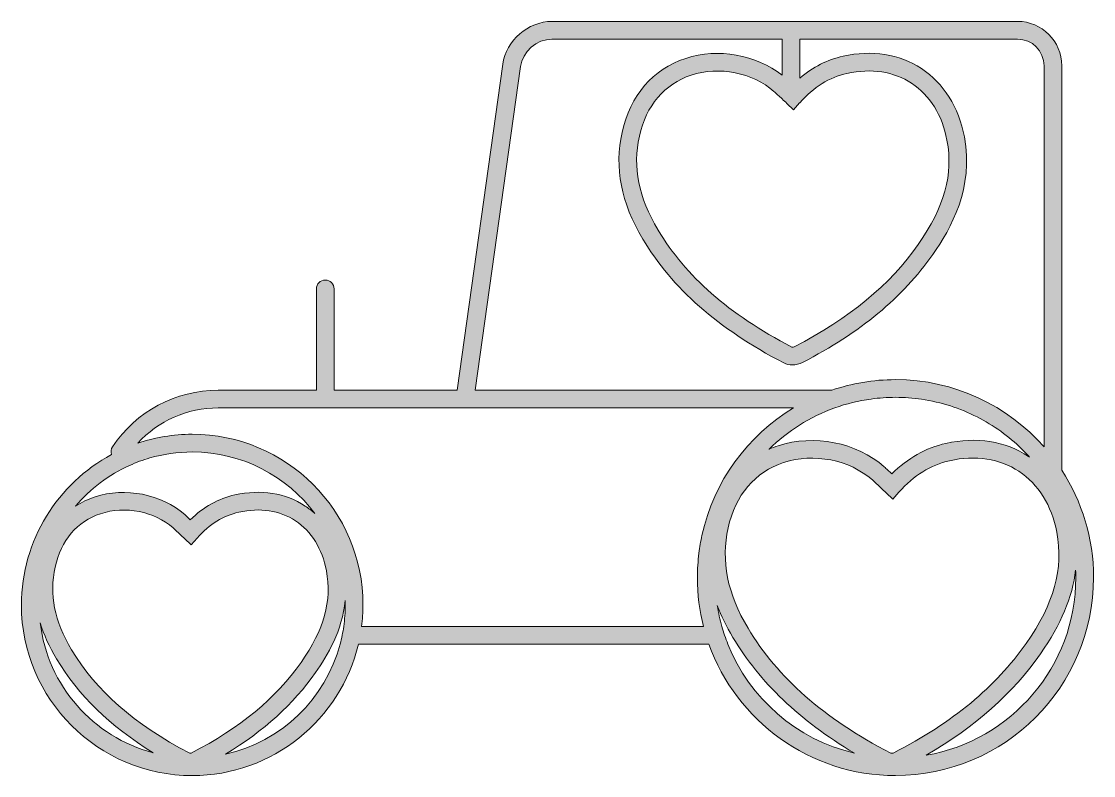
# Model space of a CAD drawing. Extents: x 14 to 2068, y -1996 to -61.
# Drawn here: x 48.7 to 351.3, y -1986.5 to -1773.5 of the extents above; entities that cross this region are included whole.
import ezdxf

# ---------------------------------------------------------------- set-up
doc = ezdxf.new("R2010")
doc.units = 0
doc.header["$MEASUREMENT"] = 0
doc.layers.add('Layer 1', color=7, linetype='Continuous', lineweight=0)

# ---------------------------------------------------------------- blocks, each defined once
blk = doc.blocks.new('Block_0')
at = {"layer": 'Layer 1', "true_color": 0xc00000, "transparency": 33554687}
h = blk.add_hatch(color=12, dxfattribs=at)
h.dxf.hatch_style = 2
edge = h.paths.add_edge_path()
edge.add_spline(control_points=[(304.06, -1980.75), (304.06, -1980.75), (304.06, -1980.75), (304.06, -1980.75), (317.97, -1972.62), (328.57, -1963.2), (336.33, -1952.09), (342.09, -1943.83), (345.34, -1936.12), (346.24, -1928.46), (346.24, -1928.48), (346.24, -1928.51), (346.24, -1928.53), (346.28, -1929.21), (346.29, -1929.9), (346.29, -1930.59), (346.29, -1955.7), (328.01, -1976.63), (304.06, -1980.75)], knot_values=[0, 0, 0, 0, 1, 1, 1, 2, 2, 2, 3, 3, 3, 4, 4, 4, 5, 5, 5, 6, 6, 6, 6], degree=3, periodic=0)
edge = h.paths.add_edge_path()
edge.add_spline(control_points=[(283.8, -1980.17), (267.5, -1976.36), (254.19, -1964.69), (248.09, -1949.38), (247.76, -1948.56), (247.45, -1947.73), (247.16, -1946.88), (246.88, -1946.06), (246.63, -1945.23), (246.39, -1944.38), (245.85, -1942.46), (245.41, -1940.49), (245.1, -1938.48), (245.1, -1938.47), (245.1, -1938.45), (245.09, -1938.44), (246.22, -1941.42), (247.67, -1944.42), (249.49, -1947.46), (257.15, -1960.26), (268.17, -1970.8), (283.8, -1980.17), (283.8, -1980.17), (283.8, -1980.17), (283.8, -1980.17)], knot_values=[0, 0, 0, 0, 1, 1, 1, 2, 2, 2, 3, 3, 3, 4, 4, 4, 5, 5, 5, 6, 6, 6, 7, 7, 7, 8, 8, 8, 8], degree=3, periodic=0)
edge = h.paths.add_edge_path()
edge.add_spline(control_points=[(144.7, -1944.38), (144.95, -1942.39), (145.1, -1940.36), (145.1, -1938.3), (145.1, -1911.73), (123.48, -1890.1), (96.91, -1890.1), (91.53, -1890.1), (86.36, -1891), (81.52, -1892.64), (87.32, -1886.32), (95.52, -1882.65), (104.24, -1882.65), (104.24, -1882.65), (266.64, -1882.65), (266.64, -1882.65), (253.65, -1890.47), (244.09, -1903.41), (240.77, -1918.66), (240.59, -1919.48), (240.43, -1920.32), (240.28, -1921.16), (240.14, -1921.98), (240.02, -1922.82), (239.92, -1923.66), (239.64, -1925.93), (239.47, -1928.24), (239.47, -1930.59), (239.47, -1935.35), (240.07, -1939.97), (241.2, -1944.38), (241.2, -1944.38), (144.7, -1944.38), (144.7, -1944.38)], knot_values=[0, 0, 0, 0, 1, 1, 1, 2, 2, 2, 3, 3, 3, 4, 4, 4, 5, 5, 5, 6, 6, 6, 7, 7, 7, 8, 8, 8, 9, 9, 9, 10, 10, 10, 11, 11, 11, 11], degree=3, periodic=0)
edge = h.paths.add_edge_path()
edge.add_spline(control_points=[(139.66, -1944.38), (139.54, -1945.23), (139.41, -1946.06), (139.24, -1946.88), (139.07, -1947.73), (138.87, -1948.56), (138.65, -1949.38), (134.54, -1964.87), (122.03, -1976.97), (106.31, -1980.46), (106.31, -1980.46), (106.3, -1980.46), (106.3, -1980.46), (117.15, -1973.87), (125.51, -1966.28), (131.71, -1957.41), (135.13, -1952.52), (139.22, -1945.59), (140.09, -1937.06), (140.09, -1937.08), (140.09, -1937.09), (140.09, -1937.11), (140.09, -1937.5), (140.1, -1937.9), (140.1, -1938.3), (140.1, -1940.37), (139.94, -1942.4), (139.66, -1944.38)], knot_values=[0, 0, 0, 0, 1, 1, 1, 2, 2, 2, 3, 3, 3, 4, 4, 4, 5, 5, 5, 6, 6, 6, 7, 7, 7, 8, 8, 8, 9, 9, 9, 9], degree=3, periodic=0)
edge = h.paths.add_edge_path()
edge.add_spline(control_points=[(85.92, -1980.08), (68.98, -1975.62), (56.09, -1961.12), (54.01, -1943.36), (55.02, -1946.71), (56.54, -1950.09), (58.59, -1953.53), (64.78, -1963.87), (73.59, -1972.45), (85.93, -1980.08), (85.93, -1980.08), (85.92, -1980.08), (85.92, -1980.08)], knot_values=[0, 0, 0, 0, 1, 1, 1, 2, 2, 2, 3, 3, 3, 4, 4, 4, 4], degree=3, periodic=0)
edge = h.paths.add_edge_path()
edge.add_spline(control_points=[(96.65, -1980.14), (96.56, -1980.18), (96.35, -1980.21), (96.22, -1980.2), (80.43, -1971.88), (69.84, -1962.59), (62.88, -1950.96), (58, -1942.79), (56.52, -1935.38), (58.23, -1927.63), (59.9, -1920.05), (64.44, -1914.69), (71.03, -1912.54), (77.98, -1910.26), (86.21, -1911.88), (91.51, -1916.55), (92.17, -1917.13), (92.81, -1917.74), (93.53, -1918.43), (93.91, -1918.79), (94.31, -1919.17), (94.75, -1919.58), (94.75, -1919.58), (96.63, -1921.34), (96.63, -1921.34), (96.63, -1921.34), (98.33, -1919.41), (98.33, -1919.41), (101.81, -1915.48), (105.65, -1913.09), (110.05, -1912.11), (116.06, -1910.77), (121.59, -1911.62), (126.04, -1914.54), (130.57, -1917.53), (133.59, -1922.4), (134.77, -1928.65), (136.38, -1937.16), (134.17, -1945.15), (127.61, -1954.55), (120.55, -1964.65), (110.42, -1973.03), (96.65, -1980.14)], knot_values=[0, 0, 0, 0, 1, 1, 1, 2, 2, 2, 3, 3, 3, 4, 4, 4, 5, 5, 5, 6, 6, 6, 7, 7, 7, 8, 8, 8, 9, 9, 9, 10, 10, 10, 11, 11, 11, 12, 12, 12, 13, 13, 13, 14, 14, 14, 14], degree=3, periodic=0)
edge = h.paths.add_edge_path()
edge.add_spline(control_points=[(64, -1910.37), (68.14, -1905.5), (73.34, -1901.55), (79.24, -1898.9), (80.16, -1898.49), (81.09, -1898.09), (82.05, -1897.74), (83, -1897.39), (83.97, -1897.09), (84.95, -1896.8), (88.75, -1895.7), (92.76, -1895.1), (96.91, -1895.1), (111.07, -1895.1), (123.66, -1901.95), (131.55, -1912.52), (130.68, -1911.73), (129.76, -1911.01), (128.79, -1910.37), (123.19, -1906.68), (116.33, -1905.6), (108.96, -1907.23), (104.33, -1908.26), (100.1, -1910.61), (96.37, -1914.23), (95.83, -1913.73), (95.33, -1913.26), (94.81, -1912.8), (88.24, -1907), (78.06, -1904.98), (69.48, -1907.78), (67.49, -1908.43), (65.66, -1909.31), (63.99, -1910.39), (63.99, -1910.38), (64, -1910.38), (64, -1910.37)], knot_values=[0, 0, 0, 0, 1, 1, 1, 2, 2, 2, 3, 3, 3, 4, 4, 4, 5, 5, 5, 6, 6, 6, 7, 7, 7, 8, 8, 8, 9, 9, 9, 10, 10, 10, 11, 11, 11, 12, 12, 12, 12], degree=3, periodic=0)
edge = h.paths.add_edge_path()
edge.add_spline(control_points=[(189.52, -1786.25), (190.11, -1782.05), (194.19, -1778.5), (198.43, -1778.5), (198.43, -1778.5), (263.39, -1778.5), (263.39, -1778.5), (263.39, -1778.5), (263.39, -1788.68), (263.39, -1788.68), (256.06, -1782.86), (245.3, -1780.95), (236.18, -1783.93), (226.9, -1786.96), (220.52, -1794.39), (218.22, -1804.84), (216.02, -1814.83), (217.94, -1824.69), (224.09, -1834.98), (232.47, -1848.98), (245.1, -1860.1), (263.86, -1869.96), (264.58, -1870.34), (265.41, -1870.5), (266.24, -1870.5), (267.29, -1870.5), (268.33, -1870.24), (269.1, -1869.84), (285.42, -1861.42), (297.45, -1851.44), (305.9, -1839.34), (311.04, -1831.98), (317.56, -1820.53), (314.83, -1806.14), (313.25, -1797.78), (308.94, -1790.91), (302.7, -1786.8), (296.46, -1782.7), (288.83, -1781.49), (280.61, -1783.32), (276.18, -1784.31), (272.09, -1786.38), (268.39, -1789.5), (268.39, -1789.5), (268.39, -1778.5), (268.39, -1778.5), (268.39, -1778.5), (329.82, -1778.5), (329.82, -1778.5), (333.96, -1778.5), (337.32, -1781.86), (337.32, -1786), (337.32, -1786), (337.32, -1893.68), (337.32, -1893.68), (327.07, -1882.04), (312.07, -1874.67), (295.38, -1874.67), (289.1, -1874.67), (283.06, -1875.73), (277.42, -1877.65), (277.42, -1877.65), (176.74, -1877.65), (176.74, -1877.65), (176.74, -1877.65), (189.52, -1786.25), (189.52, -1786.25)], knot_values=[0, 0, 0, 0, 1, 1, 1, 2, 2, 2, 3, 3, 3, 4, 4, 4, 5, 5, 5, 6, 6, 6, 7, 7, 7, 8, 8, 8, 9, 9, 9, 10, 10, 10, 11, 11, 11, 12, 12, 12, 13, 13, 13, 14, 14, 14, 15, 15, 15, 16, 16, 16, 17, 17, 17, 18, 18, 18, 19, 19, 19, 20, 20, 20, 21, 21, 21, 22, 22, 22, 22], degree=3, periodic=0)
edge = h.paths.add_edge_path()
edge.add_spline(control_points=[(268.39, -1796.45), (272.35, -1792.01), (276.7, -1789.31), (281.7, -1788.2), (288.56, -1786.67), (294.87, -1787.64), (299.95, -1790.98), (305.12, -1794.39), (308.57, -1799.95), (309.92, -1807.07), (311.75, -1816.74), (309.25, -1825.81), (301.8, -1836.48), (293.83, -1847.9), (282.38, -1857.36), (266.81, -1865.4), (266.66, -1865.47), (266.29, -1865.52), (266.11, -1865.49), (248.24, -1856.09), (236.25, -1845.58), (228.39, -1832.41), (222.84, -1823.15), (221.17, -1814.72), (223.1, -1805.91), (225.01, -1797.26), (230.2, -1791.14), (237.73, -1788.68), (245.66, -1786.09), (255.05, -1787.93), (261.09, -1793.27), (261.85, -1793.93), (262.56, -1794.61), (263.39, -1795.39), (263.39, -1795.39), (263.4, -1795.4), (263.4, -1795.4), (263.82, -1795.8), (264.27, -1796.23), (264.75, -1796.69), (264.75, -1796.69), (266.63, -1798.44), (266.63, -1798.44), (266.63, -1798.44), (268.33, -1796.52), (268.33, -1796.52), (268.35, -1796.5), (268.37, -1796.47), (268.39, -1796.45)], knot_values=[0, 0, 0, 0, 1, 1, 1, 2, 2, 2, 3, 3, 3, 4, 4, 4, 5, 5, 5, 6, 6, 6, 7, 7, 7, 8, 8, 8, 9, 9, 9, 10, 10, 10, 11, 11, 11, 12, 12, 12, 13, 13, 13, 14, 14, 14, 15, 15, 15, 16, 16, 16, 16], degree=3, periodic=0)
edge = h.paths.add_edge_path()
edge.add_spline(control_points=[(259.68, -1894.34), (259.69, -1894.33), (259.69, -1894.33), (259.7, -1894.32), (264.9, -1889.19), (271.22, -1885.17), (278.24, -1882.65), (281.52, -1881.47), (284.96, -1880.63), (288.51, -1880.15), (290.76, -1879.84), (293.05, -1879.67), (295.38, -1879.67), (297.89, -1879.67), (300.35, -1879.86), (302.76, -1880.21), (308.33, -1881.03), (313.6, -1882.75), (318.44, -1885.22), (323.08, -1887.58), (327.31, -1890.64), (331, -1894.25), (331.75, -1894.99), (332.48, -1895.74), (333.18, -1896.53), (333.18, -1896.53), (333.19, -1896.54), (333.19, -1896.54), (333.11, -1896.49), (333.04, -1896.43), (332.96, -1896.38), (326.36, -1892.03), (318.27, -1890.76), (309.57, -1892.69), (303.96, -1893.94), (298.86, -1896.83), (294.37, -1901.29), (293.6, -1900.56), (292.89, -1899.9), (292.17, -1899.26), (284.41, -1892.41), (272.4, -1890.04), (262.27, -1893.34), (261.38, -1893.63), (260.52, -1893.97), (259.68, -1894.34)], knot_values=[0, 0, 0, 0, 1, 1, 1, 2, 2, 2, 3, 3, 3, 4, 4, 4, 5, 5, 5, 6, 6, 6, 7, 7, 7, 8, 8, 8, 9, 9, 9, 10, 10, 10, 11, 11, 11, 12, 12, 12, 13, 13, 13, 14, 14, 14, 15, 15, 15, 15], degree=3, periodic=0)
edge = h.paths.add_edge_path()
edge.add_spline(control_points=[(294.91, -1980.08), (294.73, -1980.17), (294.25, -1980.23), (294.03, -1980.19), (274.97, -1970.16), (262.18, -1958.94), (253.78, -1944.89), (247.94, -1935.12), (246.1, -1925.85), (248.14, -1916.56), (250.18, -1907.29), (255.75, -1900.73), (263.82, -1898.09), (272.32, -1895.32), (282.38, -1897.29), (288.86, -1903.01), (289.66, -1903.71), (290.44, -1904.45), (291.31, -1905.28), (291.76, -1905.71), (292.24, -1906.17), (292.76, -1906.65), (292.76, -1906.65), (294.63, -1908.41), (294.63, -1908.41), (294.63, -1908.41), (296.34, -1906.48), (296.34, -1906.48), (300.59, -1901.69), (305.27, -1898.77), (310.65, -1897.57), (318, -1895.94), (324.77, -1896.97), (330.21, -1900.56), (335.76, -1904.21), (339.45, -1910.17), (340.9, -1917.79), (342.86, -1928.14), (340.18, -1937.83), (332.23, -1949.23), (323.72, -1961.41), (311.52, -1971.5), (294.91, -1980.08)], knot_values=[0, 0, 0, 0, 1, 1, 1, 2, 2, 2, 3, 3, 3, 4, 4, 4, 5, 5, 5, 6, 6, 6, 7, 7, 7, 8, 8, 8, 9, 9, 9, 10, 10, 10, 11, 11, 11, 12, 12, 12, 13, 13, 13, 14, 14, 14, 14], degree=3, periodic=0)
edge = h.paths.add_edge_path()
edge.add_spline(control_points=[(342.32, -1786), (342.32, -1779.11), (336.71, -1773.5), (329.82, -1773.5), (329.82, -1773.5), (198.43, -1773.5), (198.43, -1773.5), (191.71, -1773.5), (185.5, -1778.91), (184.57, -1785.56), (184.57, -1785.56), (171.69, -1877.65), (171.69, -1877.65), (171.69, -1877.65), (136.96, -1877.65), (136.96, -1877.65), (136.96, -1877.65), (136.96, -1849.05), (136.96, -1849.05), (136.96, -1847.67), (135.84, -1846.55), (134.46, -1846.55), (133.08, -1846.55), (131.96, -1847.67), (131.96, -1849.05), (131.96, -1849.05), (131.96, -1877.65), (131.96, -1877.65), (131.96, -1877.65), (104.24, -1877.65), (104.24, -1877.65), (92.24, -1877.65), (81.09, -1883.62), (74.41, -1893.62), (73.97, -1894.28), (73.87, -1895.1), (74.13, -1895.84), (59.01, -1903.98), (48.71, -1919.96), (48.71, -1938.3), (48.71, -1964.88), (70.34, -1986.5), (96.91, -1986.5), (119.67, -1986.5), (138.78, -1970.63), (143.8, -1949.38), (143.8, -1949.38), (242.73, -1949.38), (242.73, -1949.38), (250.47, -1970.99), (271.15, -1986.5), (295.38, -1986.5), (326.21, -1986.5), (351.29, -1961.42), (351.29, -1930.59), (351.29, -1919.42), (347.98, -1909.02), (342.32, -1900.28), (342.32, -1900.28), (342.32, -1786), (342.32, -1786)], knot_values=[0, 0, 0, 0, 1, 1, 1, 2, 2, 2, 3, 3, 3, 4, 4, 4, 5, 5, 5, 6, 6, 6, 7, 7, 7, 8, 8, 8, 9, 9, 9, 10, 10, 10, 11, 11, 11, 12, 12, 12, 13, 13, 13, 14, 14, 14, 15, 15, 15, 16, 16, 16, 17, 17, 17, 18, 18, 18, 19, 19, 19, 20, 20, 20, 20], degree=3, periodic=0)
at = {"layer": 'Layer 1'}
for points, knots in [([(342.32, -1786), (342.32, -1779.11), (336.71, -1773.5), (329.82, -1773.5), (329.82, -1773.5), (198.43, -1773.5), (198.43, -1773.5), (191.71, -1773.5), (185.5, -1778.91), (184.57, -1785.56), (184.57, -1785.56), (171.69, -1877.65), (171.69, -1877.65), (171.69, -1877.65), (136.96, -1877.65), (136.96, -1877.65), (136.96, -1877.65), (136.96, -1849.05), (136.96, -1849.05), (136.96, -1847.67), (135.84, -1846.55), (134.46, -1846.55), (133.08, -1846.55), (131.96, -1847.67), (131.96, -1849.05), (131.96, -1849.05), (131.96, -1877.65), (131.96, -1877.65), (131.96, -1877.65), (104.24, -1877.65), (104.24, -1877.65), (92.24, -1877.65), (81.09, -1883.62), (74.41, -1893.62), (73.97, -1894.28), (73.87, -1895.1), (74.13, -1895.84), (59.01, -1903.98), (48.71, -1919.96), (48.71, -1938.3), (48.71, -1964.88), (70.34, -1986.5), (96.91, -1986.5), (119.67, -1986.5), (138.78, -1970.63), (143.8, -1949.38), (143.8, -1949.38), (242.73, -1949.38), (242.73, -1949.38), (250.47, -1970.99), (271.15, -1986.5), (295.38, -1986.5), (326.21, -1986.5), (351.29, -1961.42), (351.29, -1930.59), (351.29, -1919.42), (347.98, -1909.02), (342.32, -1900.28), (342.32, -1900.28), (342.32, -1786), (342.32, -1786)], [0, 0, 0, 0, 1, 1, 1, 2, 2, 2, 3, 3, 3, 4, 4, 4, 5, 5, 5, 6, 6, 6, 7, 7, 7, 8, 8, 8, 9, 9, 9, 10, 10, 10, 11, 11, 11, 12, 12, 12, 13, 13, 13, 14, 14, 14, 15, 15, 15, 16, 16, 16, 17, 17, 17, 18, 18, 18, 19, 19, 19, 20, 20, 20, 20]), ([(189.52, -1786.25), (190.11, -1782.05), (194.19, -1778.5), (198.43, -1778.5), (198.43, -1778.5), (263.39, -1778.5), (263.39, -1778.5), (263.39, -1778.5), (263.39, -1788.68), (263.39, -1788.68), (256.06, -1782.86), (245.3, -1780.95), (236.18, -1783.93), (226.9, -1786.96), (220.52, -1794.39), (218.22, -1804.84), (216.02, -1814.83), (217.94, -1824.69), (224.09, -1834.98), (232.47, -1848.98), (245.1, -1860.1), (263.86, -1869.96), (264.58, -1870.34), (265.41, -1870.5), (266.24, -1870.5), (267.29, -1870.5), (268.33, -1870.24), (269.1, -1869.84), (285.42, -1861.42), (297.45, -1851.44), (305.9, -1839.34), (311.04, -1831.98), (317.56, -1820.53), (314.83, -1806.14), (313.25, -1797.78), (308.94, -1790.91), (302.7, -1786.8), (296.46, -1782.7), (288.83, -1781.49), (280.61, -1783.32), (276.18, -1784.31), (272.09, -1786.38), (268.39, -1789.5), (268.39, -1789.5), (268.39, -1778.5), (268.39, -1778.5), (268.39, -1778.5), (329.82, -1778.5), (329.82, -1778.5), (333.96, -1778.5), (337.32, -1781.86), (337.32, -1786), (337.32, -1786), (337.32, -1893.68), (337.32, -1893.68), (327.07, -1882.04), (312.07, -1874.67), (295.38, -1874.67), (289.1, -1874.67), (283.06, -1875.73), (277.42, -1877.65), (277.42, -1877.65), (176.74, -1877.65), (176.74, -1877.65), (176.74, -1877.65), (189.52, -1786.25), (189.52, -1786.25)], [0, 0, 0, 0, 1, 1, 1, 2, 2, 2, 3, 3, 3, 4, 4, 4, 5, 5, 5, 6, 6, 6, 7, 7, 7, 8, 8, 8, 9, 9, 9, 10, 10, 10, 11, 11, 11, 12, 12, 12, 13, 13, 13, 14, 14, 14, 15, 15, 15, 16, 16, 16, 17, 17, 17, 18, 18, 18, 19, 19, 19, 20, 20, 20, 21, 21, 21, 22, 22, 22, 22]), ([(268.39, -1796.45), (272.35, -1792.01), (276.7, -1789.31), (281.7, -1788.2), (288.56, -1786.67), (294.87, -1787.64), (299.95, -1790.98), (305.12, -1794.39), (308.57, -1799.95), (309.92, -1807.07), (311.75, -1816.74), (309.25, -1825.81), (301.8, -1836.48), (293.83, -1847.9), (282.38, -1857.36), (266.81, -1865.4), (266.66, -1865.47), (266.29, -1865.52), (266.11, -1865.49), (248.24, -1856.09), (236.25, -1845.58), (228.39, -1832.41), (222.84, -1823.15), (221.17, -1814.72), (223.1, -1805.91), (225.01, -1797.26), (230.2, -1791.14), (237.73, -1788.68), (245.66, -1786.09), (255.05, -1787.93), (261.09, -1793.27), (261.85, -1793.93), (262.56, -1794.61), (263.39, -1795.39), (263.39, -1795.39), (263.4, -1795.4), (263.4, -1795.4), (263.82, -1795.8), (264.27, -1796.23), (264.75, -1796.69), (264.75, -1796.69), (266.63, -1798.44), (266.63, -1798.44), (266.63, -1798.44), (268.33, -1796.52), (268.33, -1796.52), (268.35, -1796.5), (268.37, -1796.47), (268.39, -1796.45)], [0, 0, 0, 0, 1, 1, 1, 2, 2, 2, 3, 3, 3, 4, 4, 4, 5, 5, 5, 6, 6, 6, 7, 7, 7, 8, 8, 8, 9, 9, 9, 10, 10, 10, 11, 11, 11, 12, 12, 12, 13, 13, 13, 14, 14, 14, 15, 15, 15, 16, 16, 16, 16]), ([(259.68, -1894.34), (259.69, -1894.33), (259.69, -1894.33), (259.7, -1894.32), (264.9, -1889.19), (271.22, -1885.17), (278.24, -1882.65), (281.52, -1881.47), (284.96, -1880.63), (288.51, -1880.15), (290.76, -1879.84), (293.05, -1879.67), (295.38, -1879.67), (297.89, -1879.67), (300.35, -1879.86), (302.76, -1880.21), (308.33, -1881.03), (313.6, -1882.75), (318.44, -1885.22), (323.08, -1887.58), (327.31, -1890.64), (331, -1894.25), (331.75, -1894.99), (332.48, -1895.74), (333.18, -1896.53), (333.18, -1896.53), (333.19, -1896.54), (333.19, -1896.54), (333.11, -1896.49), (333.04, -1896.43), (332.96, -1896.38), (326.36, -1892.03), (318.27, -1890.76), (309.57, -1892.69), (303.96, -1893.94), (298.86, -1896.83), (294.37, -1901.29), (293.6, -1900.56), (292.89, -1899.9), (292.17, -1899.26), (284.41, -1892.41), (272.4, -1890.04), (262.27, -1893.34), (261.38, -1893.63), (260.52, -1893.97), (259.68, -1894.34)], [0, 0, 0, 0, 1, 1, 1, 2, 2, 2, 3, 3, 3, 4, 4, 4, 5, 5, 5, 6, 6, 6, 7, 7, 7, 8, 8, 8, 9, 9, 9, 10, 10, 10, 11, 11, 11, 12, 12, 12, 13, 13, 13, 14, 14, 14, 15, 15, 15, 15]), ([(144.7, -1944.38), (144.95, -1942.39), (145.1, -1940.36), (145.1, -1938.3), (145.1, -1911.73), (123.48, -1890.1), (96.91, -1890.1), (91.53, -1890.1), (86.36, -1891), (81.52, -1892.64), (87.32, -1886.32), (95.52, -1882.65), (104.24, -1882.65), (104.24, -1882.65), (266.64, -1882.65), (266.64, -1882.65), (253.65, -1890.47), (244.09, -1903.41), (240.77, -1918.66), (240.59, -1919.48), (240.43, -1920.32), (240.28, -1921.16), (240.14, -1921.98), (240.02, -1922.82), (239.92, -1923.66), (239.64, -1925.93), (239.47, -1928.24), (239.47, -1930.59), (239.47, -1935.35), (240.07, -1939.97), (241.2, -1944.38), (241.2, -1944.38), (144.7, -1944.38), (144.7, -1944.38)], [0, 0, 0, 0, 1, 1, 1, 2, 2, 2, 3, 3, 3, 4, 4, 4, 5, 5, 5, 6, 6, 6, 7, 7, 7, 8, 8, 8, 9, 9, 9, 10, 10, 10, 11, 11, 11, 11]), ([(64, -1910.37), (68.14, -1905.5), (73.34, -1901.55), (79.24, -1898.9), (80.16, -1898.49), (81.09, -1898.09), (82.05, -1897.74), (83, -1897.39), (83.97, -1897.09), (84.95, -1896.8), (88.75, -1895.7), (92.76, -1895.1), (96.91, -1895.1), (111.07, -1895.1), (123.66, -1901.95), (131.55, -1912.52), (130.68, -1911.73), (129.76, -1911.01), (128.79, -1910.37), (123.19, -1906.68), (116.33, -1905.6), (108.96, -1907.23), (104.33, -1908.26), (100.1, -1910.61), (96.37, -1914.23), (95.83, -1913.73), (95.33, -1913.26), (94.81, -1912.8), (88.24, -1907), (78.06, -1904.98), (69.48, -1907.78), (67.49, -1908.43), (65.66, -1909.31), (63.99, -1910.39), (63.99, -1910.38), (64, -1910.38), (64, -1910.37)], [0, 0, 0, 0, 1, 1, 1, 2, 2, 2, 3, 3, 3, 4, 4, 4, 5, 5, 5, 6, 6, 6, 7, 7, 7, 8, 8, 8, 9, 9, 9, 10, 10, 10, 11, 11, 11, 12, 12, 12, 12]), ([(294.91, -1980.08), (294.73, -1980.17), (294.25, -1980.23), (294.03, -1980.19), (274.97, -1970.16), (262.18, -1958.94), (253.78, -1944.89), (247.94, -1935.12), (246.1, -1925.85), (248.14, -1916.56), (250.18, -1907.29), (255.75, -1900.73), (263.82, -1898.09), (272.32, -1895.32), (282.38, -1897.29), (288.86, -1903.01), (289.66, -1903.71), (290.44, -1904.45), (291.31, -1905.28), (291.76, -1905.71), (292.24, -1906.17), (292.76, -1906.65), (292.76, -1906.65), (294.63, -1908.41), (294.63, -1908.41), (294.63, -1908.41), (296.34, -1906.48), (296.34, -1906.48), (300.59, -1901.69), (305.27, -1898.77), (310.65, -1897.57), (318, -1895.94), (324.77, -1896.97), (330.21, -1900.56), (335.76, -1904.21), (339.45, -1910.17), (340.9, -1917.79), (342.86, -1928.14), (340.18, -1937.83), (332.23, -1949.23), (323.72, -1961.41), (311.52, -1971.5), (294.91, -1980.08)], [0, 0, 0, 0, 1, 1, 1, 2, 2, 2, 3, 3, 3, 4, 4, 4, 5, 5, 5, 6, 6, 6, 7, 7, 7, 8, 8, 8, 9, 9, 9, 10, 10, 10, 11, 11, 11, 12, 12, 12, 13, 13, 13, 14, 14, 14, 14]), ([(96.65, -1980.14), (96.56, -1980.18), (96.35, -1980.21), (96.22, -1980.2), (80.43, -1971.88), (69.84, -1962.59), (62.88, -1950.96), (58, -1942.79), (56.52, -1935.38), (58.23, -1927.63), (59.9, -1920.05), (64.44, -1914.69), (71.03, -1912.54), (77.98, -1910.26), (86.21, -1911.88), (91.51, -1916.55), (92.17, -1917.13), (92.81, -1917.74), (93.53, -1918.43), (93.91, -1918.79), (94.31, -1919.17), (94.75, -1919.58), (94.75, -1919.58), (96.63, -1921.34), (96.63, -1921.34), (96.63, -1921.34), (98.33, -1919.41), (98.33, -1919.41), (101.81, -1915.48), (105.65, -1913.09), (110.05, -1912.11), (116.06, -1910.77), (121.59, -1911.62), (126.04, -1914.54), (130.57, -1917.53), (133.59, -1922.4), (134.77, -1928.65), (136.38, -1937.16), (134.17, -1945.15), (127.61, -1954.55), (120.55, -1964.65), (110.42, -1973.03), (96.65, -1980.14)], [0, 0, 0, 0, 1, 1, 1, 2, 2, 2, 3, 3, 3, 4, 4, 4, 5, 5, 5, 6, 6, 6, 7, 7, 7, 8, 8, 8, 9, 9, 9, 10, 10, 10, 11, 11, 11, 12, 12, 12, 13, 13, 13, 14, 14, 14, 14]), ([(304.06, -1980.75), (304.06, -1980.75), (304.06, -1980.75), (304.06, -1980.75), (317.97, -1972.62), (328.57, -1963.2), (336.33, -1952.09), (342.09, -1943.83), (345.34, -1936.12), (346.24, -1928.46), (346.24, -1928.48), (346.24, -1928.51), (346.24, -1928.53), (346.28, -1929.21), (346.29, -1929.9), (346.29, -1930.59), (346.29, -1955.7), (328.01, -1976.63), (304.06, -1980.75)], [0, 0, 0, 0, 1, 1, 1, 2, 2, 2, 3, 3, 3, 4, 4, 4, 5, 5, 5, 6, 6, 6, 6]), ([(139.66, -1944.38), (139.54, -1945.23), (139.41, -1946.06), (139.24, -1946.88), (139.07, -1947.73), (138.87, -1948.56), (138.65, -1949.38), (134.54, -1964.87), (122.03, -1976.97), (106.31, -1980.46), (106.31, -1980.46), (106.3, -1980.46), (106.3, -1980.46), (117.15, -1973.87), (125.51, -1966.28), (131.71, -1957.41), (135.13, -1952.52), (139.22, -1945.59), (140.09, -1937.06), (140.09, -1937.08), (140.09, -1937.09), (140.09, -1937.11), (140.09, -1937.5), (140.1, -1937.9), (140.1, -1938.3), (140.1, -1940.37), (139.94, -1942.4), (139.66, -1944.38)], [0, 0, 0, 0, 1, 1, 1, 2, 2, 2, 3, 3, 3, 4, 4, 4, 5, 5, 5, 6, 6, 6, 7, 7, 7, 8, 8, 8, 9, 9, 9, 9]), ([(283.8, -1980.17), (267.5, -1976.36), (254.19, -1964.69), (248.09, -1949.38), (247.76, -1948.56), (247.45, -1947.73), (247.16, -1946.88), (246.88, -1946.06), (246.63, -1945.23), (246.39, -1944.38), (245.85, -1942.46), (245.41, -1940.49), (245.1, -1938.48), (245.1, -1938.47), (245.1, -1938.45), (245.09, -1938.44), (246.22, -1941.42), (247.67, -1944.42), (249.49, -1947.46), (257.15, -1960.26), (268.17, -1970.8), (283.8, -1980.17), (283.8, -1980.17), (283.8, -1980.17), (283.8, -1980.17)], [0, 0, 0, 0, 1, 1, 1, 2, 2, 2, 3, 3, 3, 4, 4, 4, 5, 5, 5, 6, 6, 6, 7, 7, 7, 8, 8, 8, 8]), ([(85.92, -1980.08), (68.98, -1975.62), (56.09, -1961.12), (54.01, -1943.36), (55.02, -1946.71), (56.54, -1950.09), (58.59, -1953.53), (64.78, -1963.87), (73.59, -1972.45), (85.93, -1980.08), (85.93, -1980.08), (85.92, -1980.08), (85.92, -1980.08)], [0, 0, 0, 0, 1, 1, 1, 2, 2, 2, 3, 3, 3, 4, 4, 4, 4])]:
    blk.add_open_spline(points, degree=3, knots=knots, dxfattribs=at)

msp = doc.modelspace()

# ---------------------------------------------------------------- block references
at = {"layer": 'Layer 1'}
msp.add_blockref('Block_0', (0, 0), dxfattribs=at)

doc.saveas('drawing.dxf')
